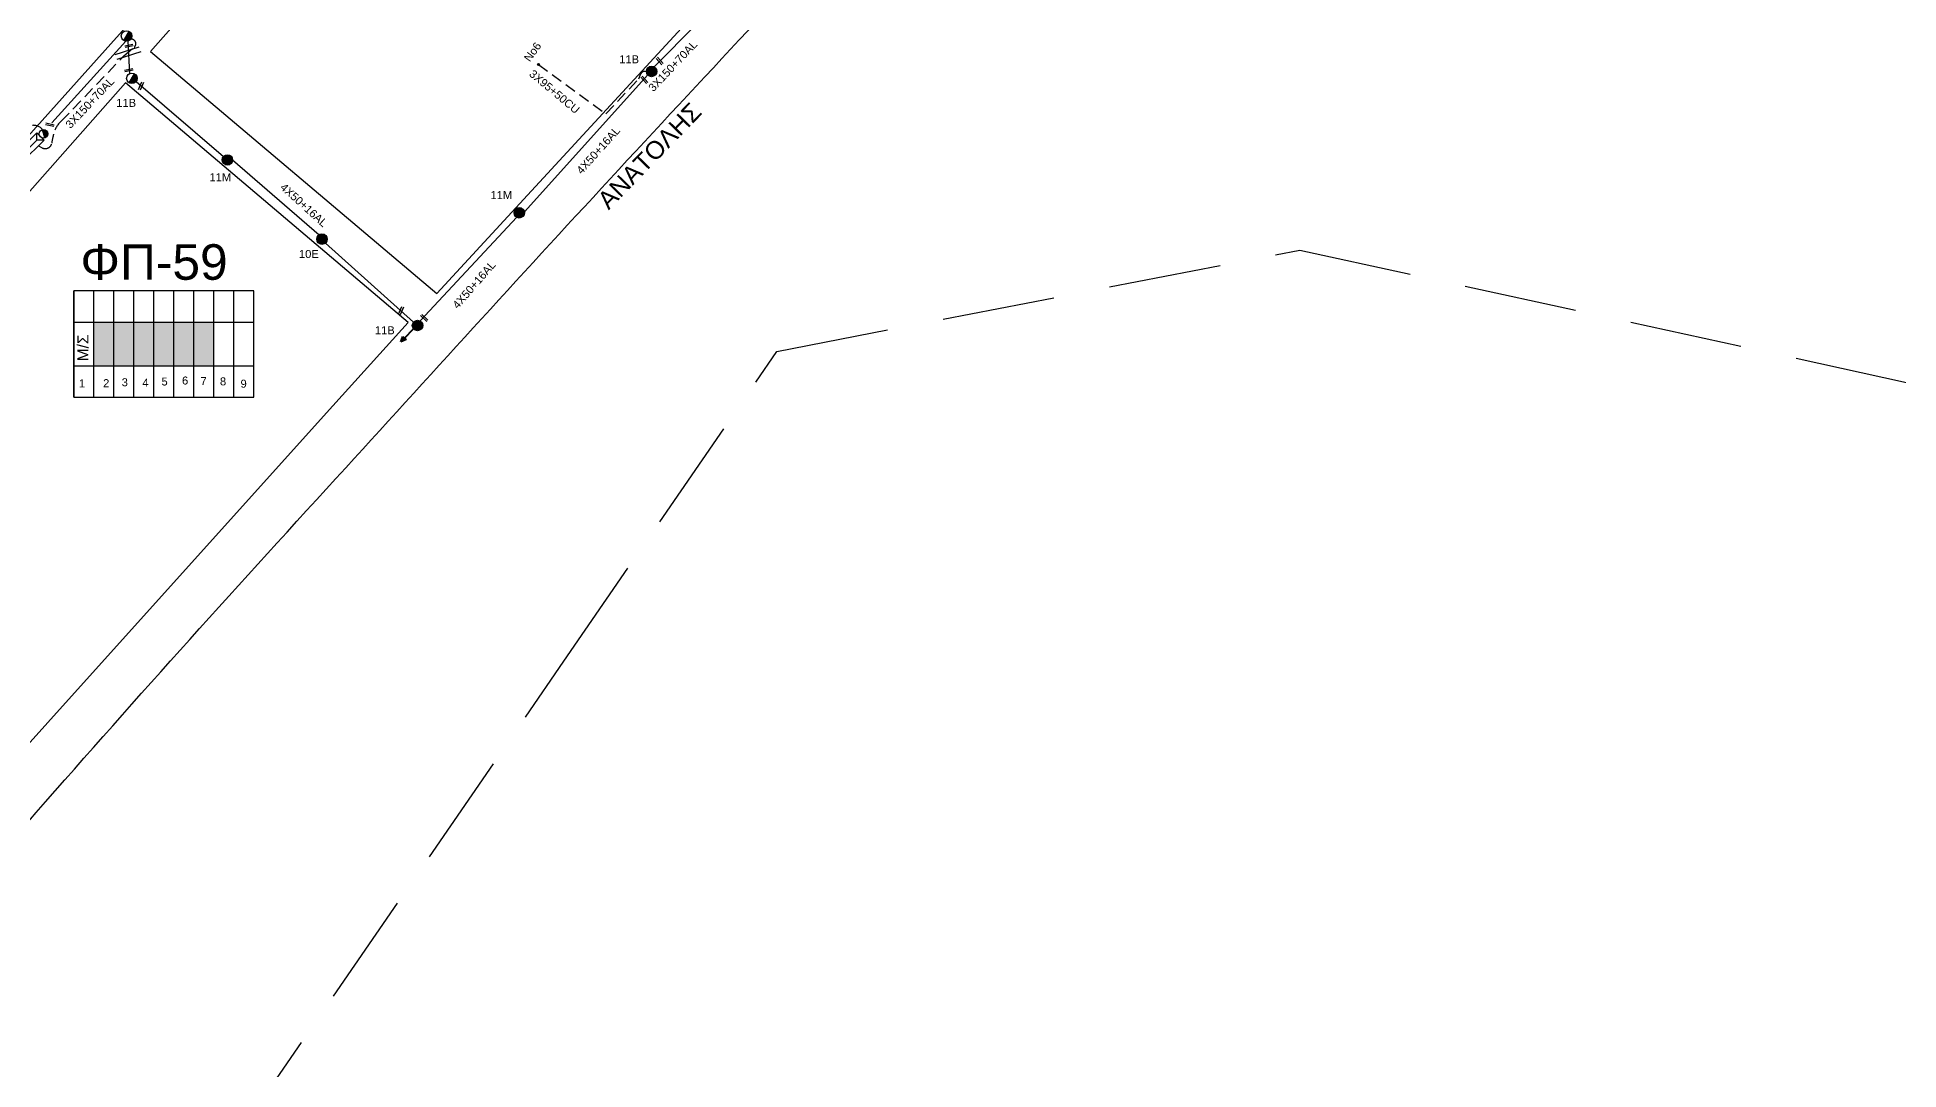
# Model space of a CAD drawing. Header units: millimetres. Extents: x 898 to 3196, y 765 to 1779.
# Drawn here: x 1601.3 to 2020, y 1114.2 to 1346.6 of the extents above; entities that cross this region are included whole.
import ezdxf
from ezdxf.enums import TextEntityAlignment as Align

# ---------------------------------------------------------------- set-up
doc = ezdxf.new("R2010")
doc.units = ezdxf.units.MM
doc.linetypes.add('DASHED', pattern=[19.05, 12.7, -6.35])
doc.linetypes.add('DASHEDX2', pattern=[38.1, 25.4, -12.7])
for name, color, linetype in [('Ασφαλειοκιβώτια Χ.Τ 9 αναχωρήσεων', 7, 'Continuous'), ('Γυμνά εναέρια ΧΤ και ΦΟΠ (3Φ)   4x50+16AL', 7, 'Continuous'), ('Επίτονοι', 7, 'Continuous'), ('Επιγραφές - Σχήματα', 7, 'Continuous'), ('Καλώδια ΧΤ   3x150+70AL', 7, 'DASHED'), ('Καλώδια ΧΤ   3x95+50CU', 7, 'DASHED'), ('Μηχανική τομή', 7, 'Continuous'), ('Στύλος Ξύλινος', 7, 'Continuous'), ('Στύλος Ξύλινος @ 1', 7, 'Continuous'), ('Στύλος ΦΜ', 7, 'Continuous'), ('Στύλος ΦΜ @ 1', 7, 'Continuous'), ('Συνδέσεις', 7, 'Continuous'), ('Τομή', 7, 'Continuous'), ('Υποσταθμός εναέριος 2 στύλων', 7, 'Continuous'), ('Υποσταθμός πόλεως', 7, 'Continuous'), ('Υπόβαθρο ΔΕΗ', 7, 'Continuous')]:
    doc.layers.add(name, color=color, linetype=linetype)
doc.styles.add('ar', font='arial.ttf')
doc.styles.get("Standard").update_dxf_attribs({"font": 'arial.ttf'})
doc.linetypes.add('SYN_LINE', pattern='A,0.5,-0.0001,["/\\/\\/\\/",Standard,S=0.1,R=0,X=0,Y=-0.05],-0.25', length=0.7501)

# ---------------------------------------------------------------- blocks, each defined once
blk = doc.blocks.new('ΥΠΟΣΤΑΘΜΟΣ ΕΝΑΕΡΙΟΣ ΕΠΙ 2 ΣΤΥΛΩΝ')
at = {"layer": 'Υποσταθμός εναέριος 2 στύλων', "linetype": 'Continuous'}
for points in [[(-12, -2.1, 0.574793), (-8.5, -0.1, 0.268822), (-9.6, 2)], [(9.7, -2.1, 0.574793), (13.2, -0.1, 0.268822), (12, 1.9)]]:
    blk.add_hatch(color=256, dxfattribs=at).paths.add_polyline_path(points)
for p, q in [((-12, -2.1), (-9.6, 2)), ((9.7, -2.1), (12, 1.9))]:
    blk.add_line(p, q, dxfattribs=at)
for centre in [(-10.8, -0.1), (10.8, -0.1)]:
    blk.add_circle(centre, 2.36, dxfattribs=at)
at = {"layer": 'Υποσταθμός πόλεως', "linetype": 'Continuous', "ltscale": 40}
blk.add_lwpolyline([(-8.6, 2.8), (8.6, 2.8), (8.6, -2.8), (-8.6, -2.8)], close=True, dxfattribs=at)
for points in [[(-5.8, 0), (-8.6, 2.8)], [(-8.6, -2.8), (-5.8, 0)], [(-5.8, 0), (5.8, 0)], [(5.8, 0), (8.6, 2.8)], [(8.6, -2.8), (5.8, 0)]]:
    blk.add_lwpolyline(points, dxfattribs=at)
at = {"layer": 'Υποσταθμός εναέριος 2 στύλων', "ltscale": 40, "flags": 1}
for tag, p in [('ΜΕΤΑΣΧΗΜΑΤΙΣΜΟΣ', (14.1, 2.5)), ('ΙΣΧΥΣ', (14.1, -0.3)), ('ΑΡΙΘΜΟΣ', (14.2, -3))]:
    blk.add_attdef(tag, p, '', height=1.8, dxfattribs=at)
blk = doc.blocks.new('ΥΠΑΡΧΩΝ ΞΥΛΙΝΟΣ ΣΤΥΛΟΣ')
at = {"layer": 'Στύλος Ξύλινος'}
h = blk.add_hatch(color=7, dxfattribs=at)
h.paths.add_polyline_path([(-2.62, 0, 0.270008), (-1.29, -2.28), (1.3, 2.27, 0.576266)])
h.paths.add_polyline_path([(-1.29, -2.28, 0.574793), (2.62, 0, 0.268822), (1.3, 2.27)])
at = {"layer": 'Στύλος Ξύλινος', "color": 7}
blk.add_line((-1.29, -2.28), (1.3, 2.27), dxfattribs=at)
blk.add_circle((0, 0), 2.62, dxfattribs=at)
at = {"layer": 'Στύλος Ξύλινος', "flags": 4}
for tag, p in [('ΑΡΙΘΜΟΣ', (-4.91, 8.6)), ('ΤΥΠΟΣ', (-4.85, 3.39))]:
    blk.add_attdef(tag, p, '', height=4, dxfattribs=at)
blk = doc.blocks.new('ΥΠΑΡΧΩΝ ΤΣΙΜΕΝΤΕΝΙΟΣ ΣΤΥΛΟΣ')
at = {"layer": 'Στύλος ΦΜ'}
blk.add_hatch(color=7, dxfattribs=at).paths.add_polyline_path([(-1.29, -2.28, 0.574793), (2.62, 0, 0.268822), (1.3, 2.27)])
at = {"layer": 'Στύλος ΦΜ', "color": 7}
blk.add_line((-1.29, -2.28), (1.3, 2.27), dxfattribs=at)
blk.add_circle((0, 0), 2.62, dxfattribs=at)
at = {"layer": 'Στύλος ΦΜ', "flags": 4}
for tag, p in [('ΑΡΙΘΜΟΣ', (-4.68, 8.05)), ('ΤΥΠΟΣ', (-4.91, 3.03))]:
    blk.add_attdef(tag, p, '', height=4, dxfattribs=at)
blk = doc.blocks.new('ΤΟΜΗ')
at = {"layer": 'Τομή', "ltscale": 40}
for p, q in [((-5.68, 0), (5.68, 0)), ((5.68, -2.33), (-5.68, -2.33))]:
    blk.add_line(p, q, dxfattribs=at)
blk = doc.blocks.new('A$C76D1674A')
at = {"layer": 'Τομή', "xscale": 0.5, "yscale": 0.5, "zscale": 0.5}
blk.add_blockref('ΤΟΜΗ', (2.84, 1.17), dxfattribs=at)
blk = doc.blocks.new('ΕΠΙΤΟΝΟΣ')
at = {"layer": 'Επίτονοι', "lineweight": 40, "ltscale": 40}
blk.add_hatch(color=256, dxfattribs=at).paths.add_polyline_path([(-1.13, 6.47), (0, 9.1), (1.13, 6.47)])
for p, q in [((-1.13, 6.47), (0, 9.1)), ((1.13, 6.47), (-1.13, 6.47)), ((-1.13, 6.47), (0, 6.47)), ((0, 9.1), (1.13, 6.47)), ((0, 6.47), (0, 0))]:
    blk.add_line(p, q, dxfattribs=at)
blk = doc.blocks.new('ΑΣΦΑΛΕΙΟΚΙΒΩΤΙΟ ΥΠΟΣΤΑΘΜΟΥ 9 ΑΝΑΧΩΡΗΣΕΩΝ')
at = {"layer": 'Ασφαλειοκιβώτια Χ.Τ 9 αναχωρήσεων', "ltscale": 40}
for p, q in [((-23.8, 40.36), (24.02, 40.36)), ((-9.72, 40.36), (-9.72, -40.64)), ((9.94, 40.36), (9.94, -40.64)), ((-23.8, 31.36), (24.02, 31.36)), ((-23.8, 22.36), (24.02, 22.36)), ((-23.8, 13.36), (24.02, 13.36)), ((-23.8, 4.36), (24.02, 4.36)), ((-23.8, -4.64), (24.02, -4.64)), ((-23.8, -13.64), (24.02, -13.64)), ((-23.8, -22.64), (24.02, -22.64)), ((-23.8, -31.64), (24.02, -31.64))]:
    blk.add_line(p, q, dxfattribs=at)
at = {"layer": 'Ασφαλειοκιβώτια Χ.Τ 9 αναχωρήσεων'}
blk.add_lwpolyline([(-23.8, -40.64), (24.02, -40.64), (24.02, 40.36), (-23.8, 40.36)], close=True, dxfattribs=at)
for s, p in [('1', (-19.38, 38.04)), ('2', (-19.28, 27.13)), ('3', (-18.87, 18.77)), ('4', (-19.1, 9.5)), ('5', (-18.53, 0.87)), ('6', (-18.1, -8.37)), ('7', (-18.36, -16.67)), ('8', (-18.48, -25.44)), ('9', (-19.51, -34.7))]:
    blk.add_text(s, height=3.6, rotation=270, dxfattribs=at).set_placement(p)
at = {"layer": 'Ασφαλειοκιβώτια Χ.Τ 9 αναχωρήσεων', "ltscale": 40}
for tag, height, p in [('ΟΝΟΜΑ', 5, (-0.16, 44.31)), ('ΚΕΙΜΕΝΟ 1', 2, (17.06, 35.59)), ('ΚΕΙΜΕΝΟ 2', 2, (17.06, 26.88)), ('ΚΕΙΜΕΝΟ 3', 2, (17.06, 17.69)), ('ΚΕΙΜΕΝΟ 4', 2, (17.06, 8.71)), ('ΚΕΙΜΕΝΟ 5', 2, (17.06, -0.13)), ('ΚΕΙΜΕΝΟ 6', 2, (17.06, -9.05)), ('ΚΕΙΜΕΝΟ 7', 2, (17.06, -18.13)), ('ΚΕΙΜΕΝΟ 8', 2, (17.06, -26.85)), ('ΣΧ', 2, (-0.1, -42.64)), ('ΚΕΙΜΕΝΟ 9', 2, (17.06, -35.99))]:
    blk.add_attdef(tag, text='', height=height, dxfattribs=at).set_placement(p, align=Align.MIDDLE_CENTER)
blk = doc.blocks.new('ΜΗΧΑΝΙΚΗ ΤΟΜΗ')
at = {"layer": 'Μηχανική τομή', "ltscale": 40}
for p, q in [((-1.89, 0.78), (1.89, 0.78)), ((1.89, 0), (-1.89, 0))]:
    blk.add_line(p, q, dxfattribs=at)
blk = doc.blocks.new('_ΣΥΝΔΕΣΗ')
at = {"layer": 'Συνδέσεις', "linetype": 'SYN_LINE', "ltscale": 40}
blk.add_hatch(color=256, dxfattribs=at).paths.add_polyline_path([(0.5, -0.01, 1), (-0.5, -0.01, 1)])
at = {"layer": 'Συνδέσεις'}
blk.add_circle((0, -0.01), 0.5, dxfattribs=at)

msp = doc.modelspace()

# ---------------------------------------------------------------- hatches: boundary and pattern name
at = {"layer": 'Τομή', "linetype": 'Continuous'}
for color, points in [(85, [(1614.01, 1282.47), (1614.01, 1272.64), (1618.51, 1272.64), (1618.51, 1282.47)]), (30, [(1618.51, 1282.47), (1618.51, 1272.64), (1623.01, 1272.64), (1623.01, 1282.47)]), (1, [(1623.01, 1282.47), (1623.01, 1272.64), (1627.51, 1272.64), (1627.51, 1282.47)]), (27, [(1627.51, 1282.47), (1627.51, 1272.64), (1632.01, 1272.64), (1632.01, 1282.47)]), (151, [(1632.01, 1282.47), (1632.01, 1272.64), (1636.51, 1272.64), (1636.51, 1282.47)]), (173, [(1636.51, 1282.47), (1636.51, 1272.64), (1641.01, 1272.64), (1641.01, 1282.47)])]:
    msp.add_hatch(color=color, dxfattribs=at).paths.add_polyline_path(points)

# ---------------------------------------------------------------- linework, layer by layer
at = {"layer": 'Γυμνά εναέρια ΧΤ και ΦΟΠ (3Φ)   4x50+16AL', "color": 151, "linetype": 'Continuous'}
for points in [[(1740.08, 1339.93), (1759.32, 1359.45)], [(1621.69, 1345.76), (1622.05, 1338.41)], [(1623.55, 1336.67), (1643.19, 1319.76)], [(1710.9, 1307.31), (1738.62, 1338.12)], [(1645.26, 1319.03), (1664.73, 1302.17)], [(1687.45, 1282.77), (1709.16, 1306.09)], [(1666.12, 1300.27), (1685.94, 1282.47)]]:
    msp.add_lwpolyline(points, dxfattribs=at)
at = {"layer": 'Γυμνά εναέρια ΧΤ και ΦΟΠ (3Φ)   4x50+16AL', "color": 85, "linetype": 'ByBlock'}
msp.add_lwpolyline([(1604.58, 1327.32), (1621.22, 1345.74)], dxfattribs=at)
at = {"layer": 'Επιγραφές - Σχήματα', "color": 85, "linetype": 'DASHED', "ltscale": 0.2}
msp.add_arc((1600.56, 1324.39), 2.4, 36.1385, 224.2109, dxfattribs=at)
at = {"layer": 'Καλώδια ΧΤ   3x150+70AL', "color": 151, "ltscale": 0.2}
msp.add_lwpolyline([(1601.59, 1322.16), (1602.41, 1321.72, 0.511157), (1604.56, 1322.76, -0.011652), (1604.97, 1324.81, -0.160526), (1606.71, 1327.71), (1620.81, 1342.41), (1623.11, 1344.35, 0.730904), (1622.34, 1346.2, 7.999412)], format="xyb", dxfattribs=at)
at = {"layer": 'Καλώδια ΧΤ   3x95+50CU', "color": 151, "ltscale": 0.2}
msp.add_lwpolyline([(1714.04, 1340.46), (1729.23, 1329.38), (1736.67, 1337.27), (1737.02, 1338.26, -0.429182), (1738.32, 1338.84, -4.122083)], format="xyb", dxfattribs=at)
at = {"layer": 'Υπόβαθρο ΔΕΗ'}
msp.add_lwpolyline([(1094.44, 774.18, -0.044755), (1147.01, 794.04, -0.036394), (1210.25, 806.88, 0.059264), (1278.81, 824.09, 0.111083), (1334.25, 861.3, 0.021842), (1370.02, 901.15, -0.004879), (1428.44, 969.26, -0.007422), (1518.45, 1076.73, 0.003751), (1601.05, 1172.12, -0.005971), (1670.71, 1249.68, -0.005621), (1794.27, 1383.29, -0.043389), (1835.66, 1418.39, -0.000323), (1918.52, 1485.75, -0.024478), (1947.88, 1507.44, -0.068706), (1987.24, 1525.03, -0.01154), (2081.97, 1552, -0.010636)], format="xyb", dxfattribs=at)
for points in [[(1626.82, 1343.41), (1691.21, 1288.92), (1776.42, 1381.54), (1696.87, 1422.8)], [(1601.62, 1385.72), (1638.5, 1368.26), (1595.95, 1320.68), (1575.39, 1329.28)], [(1481.92, 1176.33), (1540.92, 1122.68), (1666.41, 1262.06), (1684.76, 1282.43), (1621.19, 1336.32), (1527.25, 1229.94)]]:
    msp.add_lwpolyline(points, close=True, dxfattribs=at)
at = {"layer": 'Υπόβαθρο ΔΕΗ', "linetype": 'DASHEDX2'}
msp.add_lwpolyline([(1422.76, 769.36), (1510.16, 897.46), (1624.73, 1068.03), (1719.78, 1206.18), (1767.67, 1275.89), (1885.29, 1298.73), (2026.92, 1267.81), (2137.7, 1243.56), (2217.11, 1156.77), (2304.03, 1065.05)], dxfattribs=at)

# ---------------------------------------------------------------- block references
at = {"layer": 'Ασφαλειοκιβώτια Χ.Τ 9 αναχωρήσεων', "xscale": 0.5, "yscale": 0.5, "zscale": 0.5, "rotation": 90}
msp.add_blockref('ΑΣΦΑΛΕΙΟΚΙΒΩΤΙΟ ΥΠΟΣΤΑΘΜΟΥ 9 ΑΝΑΧΩΡΗΣΕΩΝ', (1629.69, 1277.5), dxfattribs=at)
at = {"layer": 'Γυμνά εναέρια ΧΤ και ΦΟΠ (3Φ)   4x50+16AL', "color": 154, "linetype": 'ByBlock', "lineweight": 50, "rotation": 17.94373136921397}
msp.add_blockref('A$C76D1674A', (1619.18, 1341.58), dxfattribs=at)
at = {"layer": 'Γυμνά εναέρια ΧΤ και ΦΟΠ (3Φ)   4x50+16AL', "color": 154, "linetype": 'Continuous', "xscale": 0.45, "yscale": 0.45, "zscale": 0.45, "rotation": 135.0413130727969}
msp.add_blockref('ΕΠΙΤΟΝΟΣ', (1685.97, 1280.98), dxfattribs=at)
at = {"layer": 'Μηχανική τομή'}
for p, xscale, yscale, zscale, rotation in [((1621.92, 1344.84), 0.5000000000002724, 0.5000000000002724, 0.5000000000002724, 191.5198044171562), ((1741.47, 1341.39), 0.5000000000001286, 0.5000000000001286, 0.5000000000001286, 130.7133528971871), ((1621.88, 1339.37), 0.5000000000002724, 0.5000000000002724, 0.5000000000002724, 191.5198044171562), ((1624.48, 1335.74), 0.5000000000002668, 0.5000000000002668, 0.5000000000002668, 247.2287489694363), ((1738.01, 1337.16), 0.5000000000001286, 0.5000000000001286, 0.5000000000001286, 130.7133528971871), ((1604.2, 1327.12), 0.5000000000002528, 0.5000000000002528, 0.5000000000002528, 168.2027598292149), ((1682.96, 1285.15), 0.5000000000002668, 0.5000000000002668, 0.5000000000002668, 247.2287489694363), ((1688.23, 1283.31), 0.5000000000003555, 0.5000000000003555, 0.5000000000003555, 316.064614098548)]:
    msp.add_blockref('ΜΗΧΑΝΙΚΗ ΤΟΜΗ', p, dxfattribs=dict(at, xscale=xscale, yscale=yscale, zscale=zscale, rotation=rotation))
at = {"layer": 'Στύλος Ξύλινος @ 1', "ltscale": 40}
ref = msp.add_blockref('ΥΠΑΡΧΩΝ ΞΥΛΙΝΟΣ ΣΤΥΛΟΣ', (1739.5, 1338.91), dxfattribs=dict(at, xscale=0.4499999999998181, yscale=0.4499999999998181, zscale=0.4499999999998181))
ref.add_attrib('ΤΥΠΟΣ', '11B', (1732.21, 1340.75), dxfattribs={"layer": 'Στύλος Ξύλινος', "height": 1.8, "flags": 4})
ref = msp.add_blockref('ΥΠΑΡΧΩΝ ΞΥΛΙΝΟΣ ΣΤΥΛΟΣ', (1644.09, 1319), dxfattribs=dict(at, xscale=0.4499999999998181, yscale=0.4499999999998181, zscale=0.4499999999998181))
ref.add_attrib('ΤΥΠΟΣ', '11M', (1640.05, 1314.22), dxfattribs={"layer": 'Στύλος Ξύλινος', "height": 1.8, "flags": 4})
ref = msp.add_blockref('ΥΠΑΡΧΩΝ ΞΥΛΙΝΟΣ ΣΤΥΛΟΣ', (1709.74, 1307.11), dxfattribs=dict(at, xscale=0.4499999999998181, yscale=0.4499999999998181, zscale=0.4499999999998181))
ref.add_attrib('ΤΥΠΟΣ', '11M', (1703.26, 1310.2), dxfattribs={"layer": 'Στύλος Ξύλινος', "height": 1.8, "flags": 4})
ref = msp.add_blockref('ΥΠΑΡΧΩΝ ΞΥΛΙΝΟΣ ΣΤΥΛΟΣ', (1665.36, 1301.17), dxfattribs=dict(at, xscale=0.4499999999998181, yscale=0.4499999999998181, zscale=0.4499999999998181))
ref.add_attrib('ΤΥΠΟΣ', '10E', (1660.17, 1296.93), dxfattribs={"layer": 'Στύλος Ξύλινος', "height": 1.8, "flags": 4})
ref = msp.add_blockref('ΥΠΑΡΧΩΝ ΞΥΛΙΝΟΣ ΣΤΥΛΟΣ', (1686.86, 1281.74), dxfattribs=dict(at, xscale=0.4499999999998181, yscale=0.4499999999998181, zscale=0.4499999999998181))
ref.add_attrib('ΤΥΠΟΣ', '11B', (1677.25, 1279.76), dxfattribs={"layer": 'Στύλος Ξύλινος', "height": 1.8, "flags": 4})
at = {"layer": 'Στύλος ΦΜ @ 1', "ltscale": 40}
ref = msp.add_blockref('ΥΠΑΡΧΩΝ ΤΣΙΜΕΝΤΕΝΙΟΣ ΣΤΥΛΟΣ', (1621.39, 1346.9), dxfattribs=dict(at, xscale=0.4499999999998181, yscale=0.4499999999998181, zscale=0.4499999999998181))
ref.add_attrib('ΤΥΠΟΣ', '21 M.T', (1613.43, 1350.49), dxfattribs={"layer": 'Στύλος ΦΜ', "height": 1.8, "flags": 4})
ref.add_attrib('ΑΡΙΘΜΟΣ', '14M', (1613.54, 1352.75), dxfattribs={"layer": 'Στύλος ΦΜ', "height": 1.8, "flags": 4})
ref = msp.add_blockref('ΥΠΑΡΧΩΝ ΤΣΙΜΕΝΤΕΝΙΟΣ ΣΤΥΛΟΣ', (1622.59, 1337.36), dxfattribs=dict(at, xscale=0.4499999999998181, yscale=0.4499999999998181, zscale=0.4499999999998181))
ref.add_attrib('ΤΥΠΟΣ', '11B', (1619.08, 1330.95), dxfattribs={"layer": 'Στύλος ΦΜ', "height": 1.8, "flags": 4})
at = {"layer": 'Συνδέσεις', "xscale": 0.4500000000000455, "yscale": 0.4500000000000455, "zscale": 0.4500000000000455}
msp.add_blockref('_ΣΥΝΔΕΣΗ', (1714.04, 1340.51), dxfattribs=at)
at = {"layer": 'Υποσταθμός εναέριος 2 στύλων', "xscale": 0.4121525801836734, "yscale": 0.4121525801836734, "zscale": 0.4121525801836734, "rotation": 44.47192097036586}
msp.add_blockref('ΥΠΟΣΤΑΘΜΟΣ ΕΝΑΕΡΙΟΣ ΕΠΙ 2 ΣΤΥΛΩΝ', (1599.53, 1321.77), dxfattribs=at)

# ---------------------------------------------------------------- texts
at = {"layer": 'Γυμνά εναέρια ΧΤ και ΦΟΠ (3Φ)   4x50+16AL', "linetype": 'Continuous'}
for rotation, p in [(48.2645, (1727.5, 1321.17)), (317.8872, (1661.29, 1308.85)), (48.9205, (1699.56, 1290.91))]:
    msp.add_text('4X50+16AL', height=1.8, rotation=rotation, dxfattribs=at).set_placement(p, align=Align.MIDDLE)
at = {"layer": 'Επιγραφές - Σχήματα', "linetype": 'Continuous', "attachment_point": 1, "style": 'ar'}
for s, insert, char_height, width, rotation in [('Νο6', (1710.64, 1342), 1.8, 12.9697, 53.7873), ('ΑΝΑΤΟΛΗΣ', (1726.98, 1310.38), 4, 34.0686, 45.9434), ('Μ/Σ', (1610.32, 1273.68), 2.5, 8.9722, 90)]:
    msp.add_mtext(s, dxfattribs=dict(at, insert=insert, char_height=char_height, width=width, rotation=rotation))
at = {"layer": 'Επιγραφές - Σχήματα', "linetype": 'Continuous', "insert": (1611.01, 1300.03), "char_height": 8, "width": 25.2338, "attachment_point": 1, "style": 'ar'}
msp.add_mtext('ΦΠ-59', dxfattribs=at)
at = {"layer": 'Καλώδια ΧΤ   3x150+70AL', "linetype": 'Continuous'}
for rotation, p in [(46.5752, (1744.27, 1340.15)), (46.6765, (1613.14, 1331.86))]:
    msp.add_text('3X150+70AL', height=1.8, rotation=rotation, dxfattribs=at).set_placement(p, align=Align.MIDDLE)
at = {"layer": 'Καλώδια ΧΤ   3x95+50CU', "linetype": 'Continuous'}
msp.add_text('3X95+50CU', height=1.8, rotation=320.1643, dxfattribs=at).set_placement((1717.66, 1334.36), align=Align.MIDDLE)

doc.saveas('drawing.dxf')
